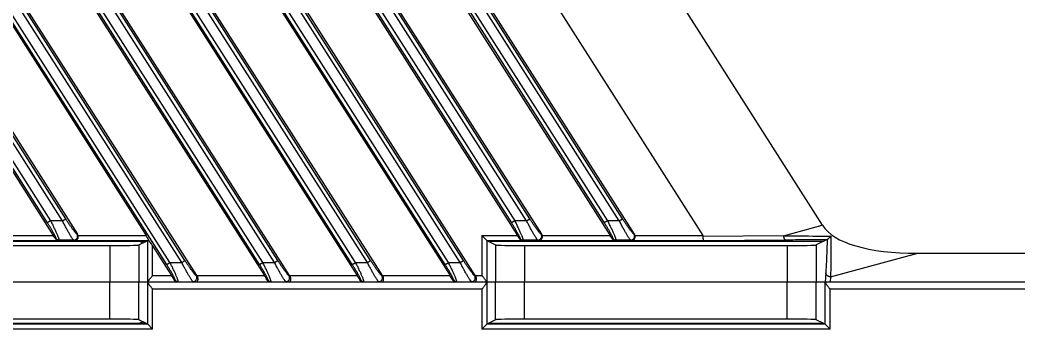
# Model space of a CAD drawing. Header units: millimetres. Extents: x 562 to 17351, y 2396 to 6995.
# Drawn here: x 14662.5 to 14765.8, y 4876.4 to 4908.3 of the extents above; entities that cross this region are included whole.
import ezdxf

# ---------------------------------------------------------------- set-up
doc = ezdxf.new("R2010")
doc.units = ezdxf.units.MM

# ---------------------------------------------------------------- blocks, each defined once
blk = doc.blocks.new('DTGCNV')
at = {"color": 7, "linetype": 'Continuous'}
for p, q in [((13316.62, 5010.2), (12716.62, 5010.2)), ((12849.62, 5006.4), (12849.62, 5010.2)), ((12852.62, 5006.33), (12852.62, 5010.2)), ((12853.55, 5005.86), (12853.55, 5010.16)), ((12888.6, 5010.16), (12888.6, 5005.86)), ((12889.53, 5006.33), (12889.53, 5010.2)), ((12892.53, 5006.4), (12892.53, 5010.2)), ((12919.71, 5006.4), (12919.71, 5010.2)), ((12922.71, 5006.33), (12922.71, 5010.2)), ((12923.63, 5005.86), (12923.63, 5010.16)), ((12854.04, 5005.36), (12854.04, 5009.5)), ((12888.1, 5009.5), (12854.04, 5009.5)), ((12888.1, 5009.5), (12888.1, 5005.36)), ((12924.13, 5005.36), (12924.13, 5009.5)), ((13062.48, 5009.5), (12924.13, 5009.5)), ((12853.54, 5005.86), (12813.6, 5005.86)), ((12853.37, 5005.95), (12813.77, 5005.95)), ((12849.62, 5006.4), (12817.52, 5006.4)), ((12853.54, 5005.86), (12852.62, 5006.33)), ((12854.04, 5005.36), (12853.55, 5005.86)), ((12888.6, 5005.86), (12888.1, 5005.36)), ((12889.53, 5006.33), (12888.6, 5005.86)), ((12923.63, 5005.86), (12888.6, 5005.86)), ((12923.46, 5005.95), (12888.78, 5005.95)), ((12919.71, 5006.4), (12892.53, 5006.4)), ((12923.63, 5005.86), (12922.71, 5006.33)), ((12924.13, 5005.36), (12923.63, 5005.86)), ((12854.04, 5005.36), (12813.1, 5005.36)), ((12924.13, 5005.36), (12888.1, 5005.36)), ((12719.01, 4978.83), (12910.96, 4677.53)), ((12735.19, 4973.91), (12923.33, 4678.59)), ((12903.91, 4677.66), (12717.35, 4970.49)), ((12902.66, 4679.27), (12719.01, 4967.55)), ((12717.32, 4966.45), (12901.38, 4677.53)), ((12902.32, 4679.06), (12718.67, 4967.34)), ((12718.67, 4965.42), (12901.1, 4679.06)), ((12718.33, 4965.21), (12900.77, 4678.84)), ((12894.31, 4677.66), (12717.35, 4955.42)), ((12892.72, 4679.06), (12718.67, 4952.26)), ((12893.06, 4679.27), (12719.01, 4952.48)), ((12717.32, 4951.38), (12891.78, 4677.53)), ((12718.33, 4950.13), (12891.16, 4678.84)), ((12718.67, 4950.35), (12891.5, 4679.06)), ((12887.42, 4673.4), (12717.35, 4940.34)), ((12885.86, 4674.75), (12718.67, 4937.19)), ((12886.2, 4674.96), (12719.01, 4937.4)), ((12717.32, 4936.3), (12884.81, 4673.4)), ((12884.3, 4674.53), (12718.33, 4935.06)), ((12884.64, 4674.75), (12718.67, 4935.27)), ((12877.81, 4673.4), (12717.35, 4925.27)), ((12876.26, 4674.75), (12718.67, 4922.11)), ((12876.59, 4674.96), (12719.01, 4922.32)), ((12717.32, 4921.23), (12875.2, 4673.4)), ((12874.7, 4674.53), (12718.33, 4919.98)), ((12875.04, 4674.75), (12718.67, 4920.19)), ((12868.21, 4673.4), (12717.35, 4910.19)), ((12866.65, 4674.75), (12718.67, 4907.04)), ((12866.99, 4674.96), (12719.01, 4907.25)), ((12865.1, 4674.53), (12718.33, 4904.91)), ((12865.43, 4674.75), (12718.67, 4905.12)), ((12721.45, 4899.66), (12865.6, 4673.4)), ((12858.6, 4673.4), (12721.7, 4888.29)), ((12857.05, 4674.75), (12722.98, 4885.2)), ((12857.38, 4674.96), (12723.32, 4885.41)), ((12721.45, 4884.59), (12853.36, 4677.53)), ((12855.49, 4674.53), (12722.64, 4883.07)), ((12855.83, 4674.75), (12722.98, 4883.28)), ((12846.29, 4677.66), (12721.7, 4873.22)), ((12845.04, 4679.27), (12723.32, 4870.33)), ((12721.45, 4869.51), (12843.76, 4677.53)), ((12844.7, 4679.06), (12722.98, 4870.12)), ((12722.64, 4867.99), (12843.14, 4678.84)), ((12722.98, 4868.2), (12843.48, 4679.06)), ((12844.7, 4679.06), (12845.04, 4679.27)), ((12892.72, 4679.06), (12893.06, 4679.27)), ((12902.32, 4679.06), (12902.66, 4679.27)), ((12843.48, 4679.06), (12843.14, 4678.84)), ((12844.7, 4679.06), (12843.48, 4679.06)), ((12891.5, 4679.06), (12891.16, 4678.84)), ((12892.72, 4679.06), (12891.5, 4679.06)), ((12901.1, 4679.06), (12900.77, 4678.84)), ((12902.32, 4679.06), (12901.1, 4679.06)), ((12919.32, 4677.51), (12923.33, 4678.59)), ((12836.73, 4677.53), (12843.76, 4677.53)), ((12843.94, 4677.23), (12844, 4677.24)), ((12846.29, 4677.66), (12846.22, 4677.67)), ((12846.34, 4677.53), (12853.36, 4677.53)), ((12888.1, 4677.53), (12888.6, 4677.03)), ((12888.1, 4677.53), (12891.78, 4677.53)), ((12888.1, 4677.53), (12888.1, 4673.4)), ((12891.96, 4677.23), (12892.02, 4677.24)), ((12894.31, 4677.66), (12894.24, 4677.67)), ((12894.36, 4677.53), (12901.38, 4677.53)), ((12901.56, 4677.23), (12901.62, 4677.24)), ((12903.91, 4677.66), (12903.84, 4677.67)), ((12903.96, 4677.53), (12910.96, 4677.53)), ((12919.32, 4677.51), (12910.99, 4677.44)), ((12813.77, 4676.94), (12853.37, 4676.94)), ((12817.52, 4676.49), (12849.62, 4676.49)), ((12836.4, 4677.03), (12844.25, 4677.03)), ((12844.34, 4677.06), (12844.25, 4677.03)), ((12845.88, 4677.06), (12844.34, 4677.06)), ((12846, 4677.03), (12845.88, 4677.06)), ((12846, 4677.03), (12853.54, 4677.03)), ((12849.62, 4676.49), (12849.62, 4672.7)), ((12852.62, 4676.57), (12853.54, 4677.03)), ((12852.62, 4676.57), (12852.62, 4672.7)), ((12853.55, 4677.03), (12853.61, 4677.1)), ((12853.55, 4672.73), (12853.55, 4677.03)), ((12854.04, 4676.46), (12855.99, 4673.4)), ((12854.04, 4673.4), (12854.04, 4676.46)), ((12888.6, 4677.03), (12889.53, 4676.57)), ((12888.6, 4677.03), (12892.27, 4677.03)), ((12888.6, 4677.03), (12888.6, 4672.73)), ((12888.78, 4676.94), (12923.46, 4676.94)), ((12889.53, 4676.57), (12889.53, 4672.7)), ((12892.36, 4677.06), (12892.27, 4677.03)), ((12893.9, 4677.06), (12892.36, 4677.06)), ((12892.53, 4676.49), (12919.71, 4676.49)), ((12892.53, 4676.49), (12892.53, 4672.7)), ((12894.03, 4677.03), (12893.9, 4677.06)), ((12894.03, 4677.03), (12901.87, 4677.03)), ((12901.96, 4677.06), (12901.87, 4677.03)), ((12903.5, 4677.06), (12901.96, 4677.06)), ((12903.63, 4677.03), (12903.5, 4677.06)), ((12903.63, 4677.03), (12911.07, 4677.03)), ((12911.07, 4677.03), (12919.46, 4677.1)), ((12919.71, 4676.49), (12919.71, 4672.7)), ((12923.83, 4677.13), (12922.71, 4676.57)), ((12922.71, 4676.57), (12922.71, 4672.7)), ((12924.18, 4673.27), (12933.2, 4675.7)), ((12933.2, 4675.7), (12953.39, 4675.7)), ((12855.49, 4674.53), (12855.83, 4674.75)), ((12855.83, 4674.75), (12857.05, 4674.75)), ((12857.05, 4674.75), (12857.38, 4674.96)), ((12865.1, 4674.53), (12865.43, 4674.75)), ((12865.43, 4674.75), (12866.65, 4674.75)), ((12866.65, 4674.75), (12866.99, 4674.96)), ((12874.7, 4674.53), (12875.04, 4674.75)), ((12875.04, 4674.75), (12876.26, 4674.75)), ((12876.26, 4674.75), (12876.59, 4674.96)), ((12884.3, 4674.53), (12884.64, 4674.75)), ((12884.64, 4674.75), (12885.86, 4674.75)), ((12885.86, 4674.75), (12886.2, 4674.96)), ((12854.04, 4673.4), (12855.99, 4673.4)), ((12858.66, 4673.31), (12858.55, 4673.37)), ((12858.6, 4673.4), (12865.6, 4673.4)), ((12868.26, 4673.31), (12868.16, 4673.37)), ((12868.21, 4673.4), (12875.2, 4673.4)), ((12877.87, 4673.31), (12877.76, 4673.37)), ((12877.81, 4673.4), (12884.81, 4673.4)), ((12887.47, 4673.31), (12887.36, 4673.37)), ((12887.42, 4673.4), (12888.1, 4673.4)), ((12923.68, 4673.67), (12923.62, 4672.7)), ((12924.18, 4673.27), (12924.14, 4672.7)), ((13316.62, 4672.7), (12717.12, 4672.7)), ((12856.31, 4672.86), (12856.36, 4672.94)), ((12856.66, 4672.7), (12856.69, 4672.76)), ((12856.69, 4672.76), (12858.22, 4672.76)), ((12858.32, 4672.7), (12858.22, 4672.76)), ((12865.92, 4672.86), (12865.96, 4672.94)), ((12866.26, 4672.7), (12866.3, 4672.76)), ((12866.3, 4672.76), (12867.82, 4672.76)), ((12867.93, 4672.7), (12867.82, 4672.76)), ((12875.52, 4672.86), (12875.56, 4672.94)), ((12875.87, 4672.7), (12875.9, 4672.76)), ((12875.9, 4672.76), (12877.42, 4672.76)), ((12877.53, 4672.7), (12877.42, 4672.76)), ((12885.12, 4672.86), (12885.17, 4672.94)), ((12885.47, 4672.7), (12885.5, 4672.76)), ((12885.5, 4672.76), (12887.03, 4672.76)), ((12887.14, 4672.7), (12887.03, 4672.76))]:
    blk.add_line(p, q, dxfattribs=at)
at = {"color": 4, "linetype": 'Continuous'}
for centre, start, end in [((12855.62, 4999.32), 110.668, 113.8908), ((12855.62, 4683.57), 246.1092, 249.332)]:
    blk.add_arc(centre, 7.25, start, end, dxfattribs=at)
at = {"color": 7, "linetype": 'Continuous'}
for centre, radius, start, end in [((12844.34, 4677.46), 0.399, 212.3207, 269.8089), ((12892.36, 4677.46), 0.399, 212.3207, 269.8089), ((12901.96, 4677.46), 0.399, 212.3207, 269.8089), ((12856.69, 4673.16), 0.402, 212.7568, 269.7432), ((12866.3, 4673.16), 0.402, 212.7568, 269.7432), ((12875.9, 4673.16), 0.402, 212.7568, 269.7432), ((12885.51, 4673.16), 0.402, 212.7568, 269.7432)]:
    blk.add_arc(centre, radius, start, end, dxfattribs=at)
for centre, major_axis, ratio, start_param, end_param in [((12853.53, 5009.5), (0, 0.7), 0.052408, -0.329, 0), ((12888.61, 5009.5), (0, 0.7), 0.052408, 0, 0.329), ((12923.62, 5009.5), (0, 0.7), 0.052408, -0.329, 0), ((12849.62, 5006.32), (3, 0), 0.026186, 0.05236, 1.570796), ((12853.54, 5005.36), (0, 0.5), 0.052408, -0.05236, -0.02618), ((12888.6, 5005.36), (0, 0.5), 0.052408, 0.02618, 0.05236), ((12892.53, 5006.32), (3, 0), 0.026186, 1.570796, 3.089233), ((12919.71, 5006.32), (3, 0), 0.026186, 0.05236, 1.570796), ((12923.63, 5005.36), (0, 0.5), 0.052408, -0.05236, -0.02618), ((12946.56, 4685.7), (23.56, 6.35), 0.327795, -3.039123, -2.25892), ((12843.71, 4677.53), (-0.321, 0.499), 0.073624, -2.273247, -1.618026), ((12845.94, 4677.44), (0.394, -0.086), 0.992492, 0.434723, 0.777592), ((12853.31, 4677.53), (-0.321, 0.499), 0.073624, -2.666081, -1.618026), ((12891.73, 4677.53), (-0.321, 0.499), 0.073624, -2.273247, -1.618026), ((12893.97, 4677.44), (0.394, -0.086), 0.992492, 0.434723, 0.777592), ((12901.33, 4677.53), (-0.321, 0.499), 0.073624, -2.273247, -1.618026), ((12903.57, 4677.44), (0.394, -0.086), 0.992492, 0.434723, 0.777592), ((12909.33, 4677.53), (1.66, -0.1), 0.294337, 0.028045, 0.211555), ((12849.62, 4676.57), (3, 0), 0.026186, -1.570796, -0.05236), ((12853.54, 4677.53), (0, 0.5), 0.052408, -3.115413, -3.089233), ((12854.04, 4676.38), (-0.499, 0.789), 0.046753, -1.496981, -0.448926), ((12888.6, 4677.53), (0, 0.5), 0.052408, -3.193953, -3.167773), ((12892.53, 4676.57), (3, 0), 0.026186, -3.089233, -1.570796), ((12919.71, 4676.57), (3, 0), 0.026186, -1.570796, -0.05236), ((12855.92, 4673.4), (-0.449, 0.699), 0.073624, -2.493847, -1.618026), ((12858.68, 4673.4), (-0.449, 0.699), 0.073624, 1.523567, 1.649478), ((12865.53, 4673.4), (-0.449, 0.699), 0.073624, -2.493847, -1.618026), ((12868.28, 4673.4), (-0.449, 0.699), 0.073624, 1.523567, 1.649478), ((12875.13, 4673.4), (-0.449, 0.699), 0.073624, -2.493847, -1.618026), ((12877.88, 4673.4), (-0.449, 0.699), 0.073624, 1.523567, 1.649478), ((12884.73, 4673.4), (-0.449, 0.699), 0.073624, -2.493847, -1.618026), ((12887.49, 4673.4), (-0.449, 0.699), 0.073624, 1.523567, 1.649478), ((12853.53, 4673.4), (0, 0.7), 0.052408, -3.141593, -2.812592), ((12888.61, 4673.4), (0, 0.7), 0.052408, -3.470593, -3.141593)]:
    blk.add_ellipse(centre, major_axis=major_axis, ratio=ratio, start_param=start_param, end_param=end_param, dxfattribs=at)
for points, knots in [([(12853.55, 5010.16), (12853.55, 5010.16), (12853.55, 5010.15), (12853.55, 5010.14), (12853.56, 5010.12), (12853.57, 5010.1), (12853.58, 5010.08), (12853.61, 5010.04), (12853.63, 5010), (12853.67, 5009.95), (12853.73, 5009.87), (12853.8, 5009.78), (12853.88, 5009.69), (12853.96, 5009.59), (12854.02, 5009.53), (12854.04, 5009.5)], [0, 0, 0, 0, 0.013463, 0.028958, 0.046471, 0.065932, 0.110248, 0.160922, 0.216933, 0.277361, 0.408429, 0.549248, 0.696374, 0.84732, 1, 1, 1, 1]), ([(12888.1, 5009.5), (12888.13, 5009.53), (12888.19, 5009.59), (12888.27, 5009.69), (12888.34, 5009.78), (12888.42, 5009.87), (12888.47, 5009.95), (12888.51, 5010), (12888.54, 5010.04), (12888.56, 5010.08), (12888.58, 5010.1), (12888.59, 5010.12), (12888.6, 5010.14), (12888.6, 5010.15), (12888.6, 5010.16), (12888.6, 5010.16)], [0, 0, 0, 0, 0.152678, 0.303619, 0.450743, 0.591561, 0.722626, 0.783052, 0.839064, 0.889738, 0.93406, 0.953523, 0.971039, 0.986537, 1, 1, 1, 1]), ([(12923.63, 5010.16), (12923.63, 5010.16), (12923.64, 5010.15), (12923.64, 5010.14), (12923.65, 5010.12), (12923.66, 5010.1), (12923.67, 5010.08), (12923.7, 5010.04), (12923.72, 5010), (12923.76, 5009.95), (12923.82, 5009.87), (12923.89, 5009.78), (12923.97, 5009.69), (12924.05, 5009.59), (12924.11, 5009.53), (12924.13, 5009.5)], [0, 0, 0, 0, 0.013463, 0.028958, 0.046471, 0.065932, 0.110248, 0.160922, 0.216933, 0.277361, 0.408429, 0.549248, 0.696374, 0.84732, 1, 1, 1, 1]), ([(12846.22, 4677.67), (12846.21, 4677.67), (12846.21, 4677.67), (12846.2, 4677.68), (12846.19, 4677.69), (12846.17, 4677.7), (12846.15, 4677.72), (12846.13, 4677.74), (12846.09, 4677.78), (12846.05, 4677.83), (12845.98, 4677.91), (12845.91, 4678), (12845.84, 4678.09), (12845.76, 4678.2), (12845.68, 4678.32), (12845.56, 4678.49), (12845.4, 4678.71), (12845.22, 4678.99), (12845.1, 4679.18), (12845.04, 4679.27)], [0, 0, 0, 0, 0.002893, 0.006322, 0.014899, 0.025845, 0.039152, 0.054766, 0.072609, 0.114587, 0.164252, 0.220735, 0.283185, 0.350804, 0.422853, 0.498652, 0.659054, 0.827524, 1, 1, 1, 1]), ([(12894.24, 4677.67), (12894.23, 4677.67), (12894.23, 4677.67), (12894.22, 4677.68), (12894.21, 4677.69), (12894.19, 4677.7), (12894.17, 4677.72), (12894.15, 4677.74), (12894.11, 4677.78), (12894.07, 4677.83), (12894, 4677.91), (12893.93, 4678), (12893.86, 4678.09), (12893.78, 4678.2), (12893.7, 4678.32), (12893.58, 4678.49), (12893.42, 4678.71), (12893.24, 4678.99), (12893.12, 4679.18), (12893.06, 4679.27)], [0, 0, 0, 0, 0.002893, 0.006322, 0.014899, 0.025845, 0.039152, 0.054766, 0.072609, 0.114587, 0.164252, 0.220735, 0.283185, 0.350804, 0.422853, 0.498652, 0.659054, 0.827524, 1, 1, 1, 1]), ([(12903.84, 4677.67), (12903.84, 4677.67), (12903.83, 4677.67), (12903.83, 4677.68), (12903.81, 4677.69), (12903.8, 4677.7), (12903.78, 4677.72), (12903.75, 4677.74), (12903.72, 4677.78), (12903.67, 4677.83), (12903.61, 4677.91), (12903.54, 4678), (12903.46, 4678.09), (12903.38, 4678.2), (12903.3, 4678.32), (12903.18, 4678.49), (12903.03, 4678.71), (12902.84, 4678.99), (12902.72, 4679.18), (12902.66, 4679.27)], [0, 0, 0, 0, 0.002893, 0.006322, 0.014899, 0.025845, 0.039152, 0.054766, 0.072609, 0.114587, 0.164252, 0.220735, 0.283185, 0.350804, 0.422853, 0.498652, 0.659054, 0.827524, 1, 1, 1, 1]), ([(12843.14, 4678.84), (12843.2, 4678.75), (12843.32, 4678.57), (12843.46, 4678.33), (12843.57, 4678.15), (12843.64, 4678.02), (12843.71, 4677.9), (12843.78, 4677.78), (12843.84, 4677.67), (12843.88, 4677.58), (12843.91, 4677.52), (12843.93, 4677.48), (12843.95, 4677.44), (12843.97, 4677.4), (12843.98, 4677.37), (12843.99, 4677.34), (12844, 4677.31), (12844.01, 4677.29), (12844.01, 4677.27), (12844.01, 4677.26), (12844.01, 4677.26), (12844.01, 4677.25), (12844.01, 4677.25), (12844, 4677.25), (12844, 4677.25), (12844, 4677.24)], [0, 0, 0, 0, 0.181438, 0.358605, 0.444098, 0.526615, 0.605384, 0.679551, 0.74819, 0.810312, 0.838612, 0.864901, 0.889059, 0.910969, 0.930526, 0.94764, 0.962243, 0.974296, 0.98381, 0.987648, 0.99091, 0.993649, 0.995962, 0.998006, 1, 1, 1, 1]), ([(12843.48, 4679.06), (12843.54, 4678.94), (12843.66, 4678.7), (12843.8, 4678.4), (12843.91, 4678.17), (12843.99, 4678.01), (12844.06, 4677.85), (12844.12, 4677.71), (12844.18, 4677.57), (12844.22, 4677.47), (12844.25, 4677.39), (12844.27, 4677.34), (12844.29, 4677.29), (12844.31, 4677.24), (12844.32, 4677.2), (12844.33, 4677.17), (12844.34, 4677.14), (12844.34, 4677.11), (12844.34, 4677.09), (12844.35, 4677.08), (12844.34, 4677.07), (12844.34, 4677.07), (12844.34, 4677.06), (12844.34, 4677.06), (12844.34, 4677.06), (12844.34, 4677.06)], [0, 0, 0, 0, 0.184726, 0.364404, 0.450654, 0.53352, 0.612205, 0.685869, 0.753643, 0.814644, 0.842334, 0.868009, 0.891573, 0.912933, 0.932009, 0.94873, 0.963045, 0.974919, 0.984358, 0.988185, 0.991438, 0.994155, 0.996399, 0.998285, 1, 1, 1, 1]), ([(12845.88, 4677.06), (12845.88, 4677.06), (12845.87, 4677.06), (12845.87, 4677.06), (12845.86, 4677.07), (12845.85, 4677.08), (12845.84, 4677.09), (12845.82, 4677.11), (12845.8, 4677.14), (12845.76, 4677.18), (12845.72, 4677.25), (12845.65, 4677.34), (12845.59, 4677.45), (12845.51, 4677.57), (12845.43, 4677.7), (12845.35, 4677.85), (12845.26, 4678), (12845.17, 4678.17), (12845.05, 4678.4), (12844.89, 4678.69), (12844.76, 4678.94), (12844.7, 4679.06)], [0, 0, 0, 0, 0.002443, 0.00539, 0.00888, 0.012933, 0.022763, 0.034902, 0.049322, 0.065972, 0.105666, 0.15334, 0.20827, 0.269706, 0.336901, 0.409127, 0.485683, 0.565896, 0.649126, 0.822164, 1, 1, 1, 1]), ([(12891.16, 4678.84), (12891.22, 4678.75), (12891.34, 4678.57), (12891.48, 4678.33), (12891.59, 4678.15), (12891.66, 4678.02), (12891.73, 4677.9), (12891.8, 4677.78), (12891.86, 4677.67), (12891.9, 4677.58), (12891.93, 4677.52), (12891.95, 4677.48), (12891.97, 4677.44), (12891.99, 4677.4), (12892, 4677.37), (12892.01, 4677.34), (12892.02, 4677.31), (12892.03, 4677.29), (12892.03, 4677.27), (12892.03, 4677.26), (12892.03, 4677.26), (12892.03, 4677.25), (12892.03, 4677.25), (12892.02, 4677.25), (12892.02, 4677.25), (12892.02, 4677.24)], [0, 0, 0, 0, 0.181438, 0.358605, 0.444098, 0.526615, 0.605384, 0.679551, 0.74819, 0.810312, 0.838612, 0.864901, 0.889059, 0.910969, 0.930526, 0.94764, 0.962243, 0.974296, 0.98381, 0.987648, 0.99091, 0.993649, 0.995962, 0.998006, 1, 1, 1, 1]), ([(12891.5, 4679.06), (12891.56, 4678.94), (12891.68, 4678.7), (12891.82, 4678.4), (12891.93, 4678.17), (12892.01, 4678.01), (12892.08, 4677.85), (12892.14, 4677.71), (12892.2, 4677.57), (12892.24, 4677.47), (12892.28, 4677.39), (12892.3, 4677.34), (12892.31, 4677.29), (12892.33, 4677.24), (12892.34, 4677.2), (12892.35, 4677.17), (12892.36, 4677.14), (12892.36, 4677.11), (12892.37, 4677.09), (12892.37, 4677.08), (12892.37, 4677.07), (12892.36, 4677.07), (12892.36, 4677.06), (12892.36, 4677.06), (12892.36, 4677.06), (12892.36, 4677.06)], [0, 0, 0, 0, 0.184726, 0.364404, 0.450654, 0.53352, 0.612205, 0.685869, 0.753643, 0.814644, 0.842334, 0.868009, 0.891573, 0.912933, 0.932009, 0.94873, 0.963045, 0.974919, 0.984358, 0.988185, 0.991438, 0.994155, 0.996399, 0.998285, 1, 1, 1, 1]), ([(12893.9, 4677.06), (12893.9, 4677.06), (12893.89, 4677.06), (12893.89, 4677.06), (12893.88, 4677.07), (12893.87, 4677.08), (12893.86, 4677.09), (12893.84, 4677.11), (12893.82, 4677.14), (12893.78, 4677.18), (12893.74, 4677.25), (12893.68, 4677.34), (12893.61, 4677.45), (12893.53, 4677.57), (12893.45, 4677.7), (12893.37, 4677.85), (12893.28, 4678), (12893.19, 4678.17), (12893.07, 4678.4), (12892.91, 4678.69), (12892.78, 4678.94), (12892.72, 4679.06)], [0, 0, 0, 0, 0.002443, 0.00539, 0.00888, 0.012933, 0.022763, 0.034902, 0.049322, 0.065972, 0.105666, 0.15334, 0.20827, 0.269706, 0.336901, 0.409127, 0.485683, 0.565896, 0.649126, 0.822164, 1, 1, 1, 1]), ([(12900.77, 4678.84), (12900.83, 4678.75), (12900.94, 4678.57), (12901.08, 4678.33), (12901.19, 4678.15), (12901.27, 4678.02), (12901.34, 4677.9), (12901.4, 4677.78), (12901.46, 4677.67), (12901.51, 4677.58), (12901.54, 4677.52), (12901.56, 4677.48), (12901.58, 4677.44), (12901.59, 4677.4), (12901.61, 4677.37), (12901.62, 4677.34), (12901.63, 4677.31), (12901.63, 4677.29), (12901.63, 4677.27), (12901.63, 4677.26), (12901.63, 4677.26), (12901.63, 4677.25), (12901.63, 4677.25), (12901.63, 4677.25), (12901.63, 4677.25), (12901.62, 4677.24)], [0, 0, 0, 0, 0.181438, 0.358605, 0.444098, 0.526615, 0.605384, 0.679551, 0.74819, 0.810312, 0.838612, 0.864901, 0.889059, 0.910969, 0.930526, 0.94764, 0.962243, 0.974296, 0.98381, 0.987648, 0.99091, 0.993649, 0.995962, 0.998006, 1, 1, 1, 1]), ([(12901.1, 4679.06), (12901.16, 4678.94), (12901.28, 4678.7), (12901.43, 4678.4), (12901.54, 4678.17), (12901.61, 4678.01), (12901.68, 4677.85), (12901.75, 4677.71), (12901.81, 4677.57), (12901.85, 4677.47), (12901.88, 4677.39), (12901.9, 4677.34), (12901.92, 4677.29), (12901.93, 4677.24), (12901.94, 4677.2), (12901.95, 4677.17), (12901.96, 4677.14), (12901.97, 4677.11), (12901.97, 4677.09), (12901.97, 4677.08), (12901.97, 4677.07), (12901.97, 4677.07), (12901.97, 4677.06), (12901.96, 4677.06), (12901.96, 4677.06), (12901.96, 4677.06)], [0, 0, 0, 0, 0.184726, 0.364404, 0.450654, 0.53352, 0.612205, 0.685869, 0.753643, 0.814644, 0.842334, 0.868009, 0.891573, 0.912933, 0.932009, 0.94873, 0.963045, 0.974919, 0.984358, 0.988185, 0.991438, 0.994155, 0.996399, 0.998285, 1, 1, 1, 1]), ([(12903.5, 4677.06), (12903.5, 4677.06), (12903.5, 4677.06), (12903.49, 4677.06), (12903.49, 4677.07), (12903.48, 4677.08), (12903.46, 4677.09), (12903.44, 4677.11), (12903.42, 4677.14), (12903.39, 4677.18), (12903.34, 4677.25), (12903.28, 4677.34), (12903.21, 4677.45), (12903.14, 4677.57), (12903.06, 4677.7), (12902.97, 4677.85), (12902.89, 4678), (12902.8, 4678.17), (12902.67, 4678.4), (12902.51, 4678.69), (12902.39, 4678.94), (12902.32, 4679.06)], [0, 0, 0, 0, 0.002443, 0.00539, 0.00888, 0.012933, 0.022763, 0.034902, 0.049322, 0.065972, 0.105666, 0.15334, 0.20827, 0.269706, 0.336901, 0.409127, 0.485683, 0.565896, 0.649126, 0.822164, 1, 1, 1, 1]), ([(12843.94, 4677.23), (12843.96, 4677.2), (12844, 4677.14), (12844.07, 4677.08), (12844.16, 4677.04), (12844.22, 4677.03), (12844.25, 4677.03)], [0, 0, 0, 0, 0.280934, 0.535713, 0.772708, 1, 1, 1, 1]), ([(12845.88, 4677.06), (12845.91, 4677.06), (12845.99, 4677.07), (12846.08, 4677.11), (12846.17, 4677.18), (12846.23, 4677.26), (12846.27, 4677.36), (12846.28, 4677.47), (12846.26, 4677.58), (12846.23, 4677.64), (12846.22, 4677.67)], [0, 0, 0, 0, 0.124488, 0.249166, 0.374099, 0.499253, 0.624543, 0.749843, 0.875021, 1, 1, 1, 1]), ([(12846, 4677.03), (12846.03, 4677.03), (12846.07, 4677.04), (12846.14, 4677.06), (12846.2, 4677.1), (12846.25, 4677.15), (12846.28, 4677.2), (12846.31, 4677.25), (12846.34, 4677.32), (12846.35, 4677.43), (12846.35, 4677.5), (12846.34, 4677.53)], [0, 0, 0, 0, 0.098793, 0.200838, 0.308654, 0.424788, 0.486837, 0.551839, 0.69107, 0.841979, 1, 1, 1, 1]), ([(12891.96, 4677.23), (12891.98, 4677.2), (12892.02, 4677.14), (12892.1, 4677.08), (12892.18, 4677.04), (12892.24, 4677.03), (12892.27, 4677.03)], [0, 0, 0, 0, 0.280934, 0.535713, 0.772708, 1, 1, 1, 1]), ([(12893.9, 4677.06), (12893.94, 4677.06), (12894.01, 4677.07), (12894.1, 4677.11), (12894.19, 4677.18), (12894.25, 4677.26), (12894.29, 4677.36), (12894.3, 4677.47), (12894.28, 4677.58), (12894.25, 4677.64), (12894.24, 4677.67)], [0, 0, 0, 0, 0.124488, 0.249166, 0.374099, 0.499253, 0.624543, 0.749843, 0.875021, 1, 1, 1, 1]), ([(12894.03, 4677.03), (12894.05, 4677.03), (12894.09, 4677.04), (12894.16, 4677.06), (12894.22, 4677.1), (12894.27, 4677.15), (12894.3, 4677.2), (12894.33, 4677.25), (12894.36, 4677.32), (12894.37, 4677.43), (12894.37, 4677.5), (12894.36, 4677.53)], [0, 0, 0, 0, 0.098793, 0.200838, 0.308654, 0.424788, 0.486837, 0.551839, 0.69107, 0.841979, 1, 1, 1, 1]), ([(12901.56, 4677.23), (12901.58, 4677.2), (12901.62, 4677.14), (12901.7, 4677.08), (12901.78, 4677.04), (12901.84, 4677.03), (12901.87, 4677.03)], [0, 0, 0, 0, 0.280934, 0.535713, 0.772708, 1, 1, 1, 1]), ([(12903.5, 4677.06), (12903.54, 4677.06), (12903.61, 4677.07), (12903.71, 4677.11), (12903.79, 4677.18), (12903.86, 4677.26), (12903.89, 4677.36), (12903.91, 4677.47), (12903.89, 4677.58), (12903.86, 4677.64), (12903.84, 4677.67)], [0, 0, 0, 0, 0.124488, 0.249166, 0.374099, 0.499253, 0.624543, 0.749843, 0.875021, 1, 1, 1, 1]), ([(12903.63, 4677.03), (12903.65, 4677.03), (12903.7, 4677.04), (12903.76, 4677.06), (12903.83, 4677.1), (12903.87, 4677.15), (12903.9, 4677.2), (12903.93, 4677.25), (12903.96, 4677.32), (12903.98, 4677.43), (12903.97, 4677.5), (12903.96, 4677.53)], [0, 0, 0, 0, 0.098793, 0.200838, 0.308654, 0.424788, 0.486837, 0.551839, 0.69107, 0.841979, 1, 1, 1, 1]), ([(12911.07, 4677.03), (12911.06, 4677.03), (12911.06, 4677.03), (12911.06, 4677.04), (12911.05, 4677.04), (12911.05, 4677.05), (12911.04, 4677.07), (12911.03, 4677.08), (12911.03, 4677.1), (12911.02, 4677.13), (12911.02, 4677.16), (12911.01, 4677.21), (12911, 4677.28), (12911, 4677.36), (12910.99, 4677.41), (12910.99, 4677.44)], [0, 0, 0, 0, 0.016551, 0.026538, 0.037992, 0.065827, 0.100718, 0.142844, 0.192139, 0.248419, 0.311386, 0.455854, 0.62189, 0.804989, 1, 1, 1, 1]), ([(12919.32, 4677.51), (12919.32, 4677.48), (12919.32, 4677.43), (12919.33, 4677.35), (12919.35, 4677.28), (12919.36, 4677.23), (12919.38, 4677.19), (12919.39, 4677.17), (12919.4, 4677.15), (12919.41, 4677.13), (12919.42, 4677.12), (12919.43, 4677.11), (12919.45, 4677.1), (12919.45, 4677.1), (12919.46, 4677.1)], [0, 0, 0, 0, 0.181895, 0.353814, 0.511354, 0.650824, 0.712868, 0.769421, 0.820355, 0.865671, 0.905581, 0.940591, 0.971598, 1, 1, 1, 1]), ([(12919.32, 4677.51), (12919.72, 4677.5), (12921.36, 4677.49), (12922.99, 4677.48), (12924.22, 4677.47)], [0, 0, 0, 0, 0.248786, 1, 1, 1, 1]), ([(12923.84, 4677.13), (12923.84, 4677.13), (12923.84, 4677.13), (12923.85, 4677.14), (12923.86, 4677.14), (12923.88, 4677.15), (12923.9, 4677.17), (12923.92, 4677.18), (12923.94, 4677.2), (12923.96, 4677.22), (12924, 4677.25), (12924.04, 4677.29), (12924.1, 4677.35), (12924.16, 4677.4), (12924.2, 4677.44), (12924.22, 4677.47)], [0, 0, 0, 0, 0.008865, 0.019998, 0.048829, 0.085738, 0.129809, 0.180206, 0.236182, 0.297108, 0.362453, 0.504598, 0.659652, 0.825423, 1, 1, 1, 1]), ([(12924.22, 4677.47), (12924.22, 4677.06), (12924.22, 4676.29), (12924.22, 4675.18), (12924.2, 4674.18), (12924.19, 4673.56), (12924.18, 4673.27)], [0, 0, 0, 0, 0.288225, 0.553971, 0.792558, 1, 1, 1, 1]), ([(12919.46, 4677.1), (12919.82, 4677.1), (12921.28, 4677.11), (12922.74, 4677.12), (12923.84, 4677.13)], [0, 0, 0, 0, 0.248958, 1, 1, 1, 1]), ([(12923.83, 4677.13), (12923.82, 4676.8), (12923.81, 4676.16), (12923.77, 4675.25), (12923.73, 4674.43), (12923.7, 4673.91), (12923.68, 4673.67)], [0, 0, 0, 0, 0.286263, 0.550578, 0.789491, 1, 1, 1, 1]), ([(12923.83, 4677.13), (12923.83, 4677.13), (12923.83, 4677.13), (12923.84, 4677.13), (12923.84, 4677.13)], [0, 0, 0, 0, 0.382899, 1, 1, 1, 1]), ([(12856.36, 4672.94), (12856.36, 4672.94), (12856.36, 4672.95), (12856.36, 4672.96), (12856.36, 4672.97), (12856.36, 4672.98), (12856.35, 4673), (12856.34, 4673.03), (12856.33, 4673.05), (12856.32, 4673.09), (12856.3, 4673.14), (12856.27, 4673.2), (12856.22, 4673.29), (12856.17, 4673.4), (12856.11, 4673.5), (12856.05, 4673.62), (12855.95, 4673.79), (12855.82, 4674), (12855.66, 4674.27), (12855.55, 4674.44), (12855.49, 4674.53)], [0, 0, 0, 0, 0.005131, 0.008428, 0.012271, 0.021684, 0.033464, 0.047622, 0.064124, 0.082905, 0.10389, 0.152077, 0.207846, 0.270293, 0.338506, 0.411613, 0.488798, 0.652475, 0.824325, 1, 1, 1, 1]), ([(12856.69, 4672.76), (12856.69, 4672.76), (12856.69, 4672.76), (12856.69, 4672.77), (12856.69, 4672.78), (12856.69, 4672.8), (12856.69, 4672.83), (12856.68, 4672.86), (12856.67, 4672.91), (12856.64, 4672.98), (12856.61, 4673.07), (12856.56, 4673.18), (12856.51, 4673.31), (12856.45, 4673.44), (12856.39, 4673.59), (12856.32, 4673.74), (12856.25, 4673.9), (12856.14, 4674.12), (12856, 4674.4), (12855.89, 4674.63), (12855.83, 4674.75)], [0, 0, 0, 0, 0.002337, 0.005141, 0.012309, 0.021692, 0.033343, 0.047262, 0.063422, 0.102249, 0.149298, 0.203902, 0.265312, 0.332745, 0.405412, 0.48254, 0.563386, 0.647245, 0.821366, 1, 1, 1, 1]), ([(12858.22, 4672.76), (12858.21, 4672.76), (12858.2, 4672.77), (12858.18, 4672.78), (12858.17, 4672.81), (12858.15, 4672.83), (12858.12, 4672.86), (12858.09, 4672.91), (12858.04, 4672.98), (12857.98, 4673.07), (12857.91, 4673.18), (12857.84, 4673.3), (12857.76, 4673.44), (12857.68, 4673.58), (12857.56, 4673.78), (12857.41, 4674.06), (12857.23, 4674.4), (12857.11, 4674.63), (12857.05, 4674.75)], [0, 0, 0, 0, 0.007664, 0.017477, 0.029447, 0.043543, 0.059716, 0.077906, 0.120046, 0.169342, 0.22513, 0.286734, 0.353486, 0.424739, 0.49987, 0.659399, 0.827544, 1, 1, 1, 1]), ([(12858.55, 4673.37), (12858.55, 4673.37), (12858.54, 4673.38), (12858.52, 4673.39), (12858.5, 4673.41), (12858.48, 4673.43), (12858.46, 4673.46), (12858.42, 4673.5), (12858.37, 4673.55), (12858.31, 4673.63), (12858.24, 4673.72), (12858.16, 4673.82), (12858.09, 4673.92), (12858, 4674.04), (12857.89, 4674.2), (12857.74, 4674.42), (12857.56, 4674.69), (12857.44, 4674.87), (12857.38, 4674.96)], [0, 0, 0, 0, 0.008615, 0.019455, 0.032505, 0.047714, 0.065009, 0.084305, 0.128526, 0.179599, 0.236742, 0.299202, 0.366274, 0.437309, 0.511707, 0.668418, 0.832402, 1, 1, 1, 1]), ([(12865.96, 4672.94), (12865.96, 4672.94), (12865.96, 4672.95), (12865.96, 4672.96), (12865.96, 4672.97), (12865.96, 4672.98), (12865.95, 4673), (12865.95, 4673.03), (12865.94, 4673.05), (12865.92, 4673.09), (12865.9, 4673.14), (12865.87, 4673.2), (12865.83, 4673.29), (12865.77, 4673.4), (12865.71, 4673.5), (12865.65, 4673.62), (12865.55, 4673.79), (12865.43, 4674), (12865.27, 4674.27), (12865.15, 4674.44), (12865.1, 4674.53)], [0, 0, 0, 0, 0.005131, 0.008428, 0.012271, 0.021684, 0.033464, 0.047622, 0.064124, 0.082905, 0.10389, 0.152077, 0.207846, 0.270293, 0.338506, 0.411613, 0.488798, 0.652475, 0.824325, 1, 1, 1, 1]), ([(12866.3, 4672.76), (12866.3, 4672.76), (12866.3, 4672.76), (12866.3, 4672.77), (12866.3, 4672.78), (12866.3, 4672.8), (12866.29, 4672.83), (12866.28, 4672.86), (12866.27, 4672.91), (12866.25, 4672.98), (12866.21, 4673.07), (12866.17, 4673.18), (12866.12, 4673.31), (12866.06, 4673.44), (12865.99, 4673.59), (12865.92, 4673.74), (12865.85, 4673.9), (12865.74, 4674.12), (12865.61, 4674.4), (12865.49, 4674.63), (12865.43, 4674.75)], [0, 0, 0, 0, 0.002337, 0.005141, 0.012309, 0.021692, 0.033343, 0.047262, 0.063422, 0.102249, 0.149298, 0.203902, 0.265312, 0.332745, 0.405412, 0.48254, 0.563386, 0.647245, 0.821366, 1, 1, 1, 1]), ([(12867.82, 4672.76), (12867.81, 4672.76), (12867.8, 4672.77), (12867.79, 4672.78), (12867.77, 4672.81), (12867.75, 4672.83), (12867.73, 4672.86), (12867.69, 4672.91), (12867.64, 4672.98), (12867.58, 4673.07), (12867.51, 4673.18), (12867.44, 4673.3), (12867.36, 4673.44), (12867.28, 4673.58), (12867.16, 4673.78), (12867.01, 4674.06), (12866.83, 4674.4), (12866.71, 4674.63), (12866.65, 4674.75)], [0, 0, 0, 0, 0.007664, 0.017477, 0.029447, 0.043543, 0.059716, 0.077906, 0.120046, 0.169342, 0.22513, 0.286734, 0.353486, 0.424739, 0.49987, 0.659399, 0.827544, 1, 1, 1, 1]), ([(12868.16, 4673.37), (12868.15, 4673.37), (12868.14, 4673.38), (12868.12, 4673.39), (12868.1, 4673.41), (12868.08, 4673.43), (12868.06, 4673.46), (12868.02, 4673.5), (12867.97, 4673.55), (12867.91, 4673.63), (12867.84, 4673.72), (12867.77, 4673.82), (12867.69, 4673.92), (12867.61, 4674.04), (12867.49, 4674.2), (12867.35, 4674.42), (12867.17, 4674.69), (12867.05, 4674.87), (12866.99, 4674.96)], [0, 0, 0, 0, 0.008615, 0.019455, 0.032505, 0.047714, 0.065009, 0.084305, 0.128526, 0.179599, 0.236742, 0.299202, 0.366274, 0.437309, 0.511707, 0.668418, 0.832402, 1, 1, 1, 1]), ([(12875.56, 4672.94), (12875.57, 4672.94), (12875.57, 4672.95), (12875.57, 4672.96), (12875.57, 4672.97), (12875.56, 4672.98), (12875.56, 4673), (12875.55, 4673.03), (12875.54, 4673.05), (12875.53, 4673.09), (12875.51, 4673.14), (12875.47, 4673.2), (12875.43, 4673.29), (12875.38, 4673.4), (12875.32, 4673.5), (12875.25, 4673.62), (12875.16, 4673.79), (12875.03, 4674), (12874.87, 4674.27), (12874.76, 4674.44), (12874.7, 4674.53)], [0, 0, 0, 0, 0.005131, 0.008428, 0.012271, 0.021684, 0.033464, 0.047622, 0.064124, 0.082905, 0.10389, 0.152077, 0.207846, 0.270293, 0.338506, 0.411613, 0.488798, 0.652475, 0.824325, 1, 1, 1, 1]), ([(12875.9, 4672.76), (12875.9, 4672.76), (12875.9, 4672.76), (12875.9, 4672.77), (12875.9, 4672.78), (12875.9, 4672.8), (12875.9, 4672.83), (12875.89, 4672.86), (12875.87, 4672.91), (12875.85, 4672.98), (12875.82, 4673.07), (12875.77, 4673.18), (12875.72, 4673.31), (12875.66, 4673.44), (12875.6, 4673.59), (12875.53, 4673.74), (12875.45, 4673.9), (12875.35, 4674.12), (12875.21, 4674.4), (12875.09, 4674.63), (12875.04, 4674.75)], [0, 0, 0, 0, 0.002337, 0.005141, 0.012309, 0.021692, 0.033343, 0.047262, 0.063422, 0.102249, 0.149298, 0.203902, 0.265312, 0.332745, 0.405412, 0.48254, 0.563386, 0.647245, 0.821366, 1, 1, 1, 1]), ([(12877.42, 4672.76), (12877.42, 4672.76), (12877.41, 4672.77), (12877.39, 4672.78), (12877.37, 4672.81), (12877.35, 4672.83), (12877.33, 4672.86), (12877.3, 4672.91), (12877.25, 4672.98), (12877.19, 4673.07), (12877.12, 4673.18), (12877.04, 4673.3), (12876.97, 4673.44), (12876.88, 4673.58), (12876.77, 4673.78), (12876.62, 4674.06), (12876.44, 4674.4), (12876.32, 4674.63), (12876.26, 4674.75)], [0, 0, 0, 0, 0.007664, 0.017477, 0.029447, 0.043543, 0.059716, 0.077906, 0.120046, 0.169342, 0.22513, 0.286734, 0.353486, 0.424739, 0.49987, 0.659399, 0.827544, 1, 1, 1, 1]), ([(12877.76, 4673.37), (12877.75, 4673.37), (12877.74, 4673.38), (12877.73, 4673.39), (12877.71, 4673.41), (12877.69, 4673.43), (12877.66, 4673.46), (12877.63, 4673.5), (12877.58, 4673.55), (12877.51, 4673.63), (12877.45, 4673.72), (12877.37, 4673.82), (12877.29, 4673.92), (12877.21, 4674.04), (12877.1, 4674.2), (12876.95, 4674.42), (12876.77, 4674.69), (12876.65, 4674.87), (12876.59, 4674.96)], [0, 0, 0, 0, 0.008615, 0.019455, 0.032505, 0.047714, 0.065009, 0.084305, 0.128526, 0.179599, 0.236742, 0.299202, 0.366274, 0.437309, 0.511707, 0.668418, 0.832402, 1, 1, 1, 1]), ([(12885.17, 4672.94), (12885.17, 4672.94), (12885.17, 4672.95), (12885.17, 4672.96), (12885.17, 4672.97), (12885.17, 4672.98), (12885.16, 4673), (12885.15, 4673.03), (12885.14, 4673.05), (12885.13, 4673.09), (12885.11, 4673.14), (12885.08, 4673.2), (12885.03, 4673.29), (12884.98, 4673.4), (12884.92, 4673.5), (12884.86, 4673.62), (12884.76, 4673.79), (12884.64, 4674), (12884.47, 4674.27), (12884.36, 4674.44), (12884.3, 4674.53)], [0, 0, 0, 0, 0.005131, 0.008428, 0.012271, 0.021684, 0.033464, 0.047622, 0.064124, 0.082905, 0.10389, 0.152077, 0.207846, 0.270293, 0.338506, 0.411613, 0.488798, 0.652475, 0.824325, 1, 1, 1, 1]), ([(12885.5, 4672.76), (12885.5, 4672.76), (12885.51, 4672.76), (12885.51, 4672.77), (12885.51, 4672.78), (12885.5, 4672.8), (12885.5, 4672.83), (12885.49, 4672.86), (12885.48, 4672.91), (12885.45, 4672.98), (12885.42, 4673.07), (12885.38, 4673.18), (12885.32, 4673.31), (12885.27, 4673.44), (12885.2, 4673.59), (12885.13, 4673.74), (12885.06, 4673.9), (12884.95, 4674.12), (12884.81, 4674.4), (12884.7, 4674.63), (12884.64, 4674.75)], [0, 0, 0, 0, 0.002337, 0.005141, 0.012309, 0.021692, 0.033343, 0.047262, 0.063422, 0.102249, 0.149298, 0.203902, 0.265312, 0.332745, 0.405412, 0.48254, 0.563386, 0.647245, 0.821366, 1, 1, 1, 1]), ([(12887.03, 4672.76), (12887.02, 4672.76), (12887.01, 4672.77), (12887, 4672.78), (12886.98, 4672.81), (12886.96, 4672.83), (12886.93, 4672.86), (12886.9, 4672.91), (12886.85, 4672.98), (12886.79, 4673.07), (12886.72, 4673.18), (12886.65, 4673.3), (12886.57, 4673.44), (12886.49, 4673.58), (12886.37, 4673.78), (12886.22, 4674.06), (12886.04, 4674.4), (12885.92, 4674.63), (12885.86, 4674.75)], [0, 0, 0, 0, 0.007664, 0.017477, 0.029447, 0.043543, 0.059716, 0.077906, 0.120046, 0.169342, 0.22513, 0.286734, 0.353486, 0.424739, 0.49987, 0.659399, 0.827544, 1, 1, 1, 1]), ([(12887.36, 4673.37), (12887.36, 4673.37), (12887.35, 4673.38), (12887.33, 4673.39), (12887.31, 4673.41), (12887.29, 4673.43), (12887.27, 4673.46), (12887.23, 4673.5), (12887.18, 4673.55), (12887.12, 4673.63), (12887.05, 4673.72), (12886.98, 4673.82), (12886.9, 4673.92), (12886.82, 4674.04), (12886.7, 4674.2), (12886.55, 4674.42), (12886.38, 4674.69), (12886.26, 4674.87), (12886.2, 4674.96)], [0, 0, 0, 0, 0.008615, 0.019455, 0.032505, 0.047714, 0.065009, 0.084305, 0.128526, 0.179599, 0.236742, 0.299202, 0.366274, 0.437309, 0.511707, 0.668418, 0.832402, 1, 1, 1, 1]), ([(12854.04, 4673.4), (12854.02, 4673.36), (12853.96, 4673.3), (12853.88, 4673.2), (12853.8, 4673.11), (12853.73, 4673.02), (12853.67, 4672.95), (12853.63, 4672.89), (12853.61, 4672.85), (12853.58, 4672.82), (12853.57, 4672.79), (12853.56, 4672.77), (12853.55, 4672.76), (12853.55, 4672.75), (12853.55, 4672.74), (12853.55, 4672.73)], [0, 0, 0, 0, 0.152678, 0.303619, 0.450743, 0.591561, 0.722626, 0.783052, 0.839064, 0.889738, 0.93406, 0.953523, 0.971039, 0.986537, 1, 1, 1, 1]), ([(12858.22, 4672.76), (12858.25, 4672.76), (12858.32, 4672.77), (12858.42, 4672.81), (12858.5, 4672.88), (12858.56, 4672.96), (12858.6, 4673.06), (12858.62, 4673.17), (12858.6, 4673.27), (12858.57, 4673.34), (12858.55, 4673.37)], [0, 0, 0, 0, 0.124309, 0.249137, 0.374435, 0.5, 0.625565, 0.750863, 0.875691, 1, 1, 1, 1]), ([(12858.65, 4672.7), (12858.65, 4672.7), (12858.64, 4672.7), (12858.64, 4672.7), (12858.63, 4672.7), (12858.63, 4672.7), (12858.63, 4672.7), (12858.63, 4672.71), (12858.63, 4672.71), (12858.63, 4672.72), (12858.63, 4672.72), (12858.64, 4672.73), (12858.64, 4672.74), (12858.65, 4672.76), (12858.66, 4672.77), (12858.67, 4672.78), (12858.68, 4672.81), (12858.69, 4672.84), (12858.71, 4672.88), (12858.72, 4672.92), (12858.73, 4672.97), (12858.74, 4673.02), (12858.74, 4673.08), (12858.73, 4673.14), (12858.71, 4673.2), (12858.69, 4673.25), (12858.67, 4673.29), (12858.66, 4673.31)], [0, 0, 0, 0, 0.012577, 0.017811, 0.022415, 0.026524, 0.030371, 0.038422, 0.043171, 0.048577, 0.06156, 0.077442, 0.095999, 0.116978, 0.140127, 0.165209, 0.192065, 0.250601, 0.315018, 0.384942, 0.460136, 0.540384, 0.625394, 0.714676, 0.807485, 0.902935, 1, 1, 1, 1]), ([(12867.82, 4672.76), (12867.85, 4672.76), (12867.92, 4672.77), (12868.02, 4672.81), (12868.11, 4672.88), (12868.17, 4672.96), (12868.21, 4673.06), (12868.22, 4673.17), (12868.2, 4673.27), (12868.17, 4673.34), (12868.16, 4673.37)], [0, 0, 0, 0, 0.124309, 0.249137, 0.374435, 0.5, 0.625565, 0.750863, 0.875691, 1, 1, 1, 1]), ([(12868.25, 4672.7), (12868.25, 4672.7), (12868.25, 4672.7), (12868.24, 4672.7), (12868.24, 4672.7), (12868.24, 4672.7), (12868.23, 4672.7), (12868.23, 4672.71), (12868.23, 4672.71), (12868.23, 4672.72), (12868.24, 4672.72), (12868.24, 4672.73), (12868.25, 4672.74), (12868.25, 4672.76), (12868.26, 4672.77), (12868.27, 4672.78), (12868.28, 4672.81), (12868.3, 4672.84), (12868.31, 4672.88), (12868.32, 4672.92), (12868.33, 4672.97), (12868.34, 4673.02), (12868.34, 4673.08), (12868.33, 4673.14), (12868.32, 4673.2), (12868.3, 4673.25), (12868.28, 4673.29), (12868.26, 4673.31)], [0, 0, 0, 0, 0.012577, 0.017811, 0.022415, 0.026524, 0.030371, 0.038422, 0.043171, 0.048577, 0.06156, 0.077442, 0.095999, 0.116978, 0.140127, 0.165209, 0.192065, 0.250601, 0.315018, 0.384942, 0.460136, 0.540384, 0.625394, 0.714676, 0.807485, 0.902935, 1, 1, 1, 1]), ([(12877.42, 4672.76), (12877.46, 4672.76), (12877.53, 4672.77), (12877.63, 4672.81), (12877.71, 4672.88), (12877.77, 4672.96), (12877.81, 4673.06), (12877.82, 4673.17), (12877.81, 4673.27), (12877.78, 4673.34), (12877.76, 4673.37)], [0, 0, 0, 0, 0.124309, 0.249137, 0.374435, 0.5, 0.625565, 0.750863, 0.875691, 1, 1, 1, 1]), ([(12877.86, 4672.7), (12877.85, 4672.7), (12877.85, 4672.7), (12877.85, 4672.7), (12877.84, 4672.7), (12877.84, 4672.7), (12877.84, 4672.7), (12877.84, 4672.71), (12877.84, 4672.71), (12877.84, 4672.72), (12877.84, 4672.72), (12877.85, 4672.73), (12877.85, 4672.74), (12877.86, 4672.76), (12877.87, 4672.77), (12877.87, 4672.78), (12877.89, 4672.81), (12877.9, 4672.84), (12877.92, 4672.88), (12877.93, 4672.92), (12877.94, 4672.97), (12877.94, 4673.02), (12877.94, 4673.08), (12877.94, 4673.14), (12877.92, 4673.2), (12877.9, 4673.25), (12877.88, 4673.29), (12877.87, 4673.31)], [0, 0, 0, 0, 0.012577, 0.017811, 0.022415, 0.026524, 0.030371, 0.038422, 0.043171, 0.048577, 0.06156, 0.077442, 0.095999, 0.116978, 0.140127, 0.165209, 0.192065, 0.250601, 0.315018, 0.384942, 0.460136, 0.540384, 0.625394, 0.714676, 0.807485, 0.902935, 1, 1, 1, 1]), ([(12887.03, 4672.76), (12887.06, 4672.76), (12887.13, 4672.77), (12887.23, 4672.81), (12887.31, 4672.88), (12887.38, 4672.96), (12887.42, 4673.06), (12887.43, 4673.17), (12887.41, 4673.27), (12887.38, 4673.34), (12887.36, 4673.37)], [0, 0, 0, 0, 0.124309, 0.249137, 0.374435, 0.5, 0.625565, 0.750863, 0.875691, 1, 1, 1, 1]), ([(12887.46, 4672.7), (12887.46, 4672.7), (12887.45, 4672.7), (12887.45, 4672.7), (12887.45, 4672.7), (12887.44, 4672.7), (12887.44, 4672.7), (12887.44, 4672.71), (12887.44, 4672.71), (12887.44, 4672.72), (12887.45, 4672.72), (12887.45, 4672.73), (12887.46, 4672.74), (12887.46, 4672.76), (12887.47, 4672.77), (12887.48, 4672.78), (12887.49, 4672.81), (12887.5, 4672.84), (12887.52, 4672.88), (12887.53, 4672.92), (12887.54, 4672.97), (12887.55, 4673.02), (12887.55, 4673.08), (12887.54, 4673.14), (12887.53, 4673.2), (12887.5, 4673.25), (12887.48, 4673.29), (12887.47, 4673.31)], [0, 0, 0, 0, 0.012577, 0.017811, 0.022415, 0.026524, 0.030371, 0.038422, 0.043171, 0.048577, 0.06156, 0.077442, 0.095999, 0.116978, 0.140127, 0.165209, 0.192065, 0.250601, 0.315018, 0.384942, 0.460136, 0.540384, 0.625394, 0.714676, 0.807485, 0.902935, 1, 1, 1, 1]), ([(12888.6, 4672.73), (12888.6, 4672.74), (12888.6, 4672.75), (12888.6, 4672.76), (12888.59, 4672.77), (12888.58, 4672.79), (12888.56, 4672.82), (12888.54, 4672.85), (12888.51, 4672.89), (12888.47, 4672.95), (12888.42, 4673.02), (12888.34, 4673.11), (12888.27, 4673.2), (12888.19, 4673.3), (12888.13, 4673.36), (12888.1, 4673.4)], [0, 0, 0, 0, 0.013463, 0.028958, 0.046471, 0.065932, 0.110248, 0.160922, 0.216933, 0.277361, 0.408429, 0.549248, 0.696374, 0.84732, 1, 1, 1, 1]), ([(12924.18, 4673.27), (12924.15, 4673.27), (12924.09, 4673.27), (12924, 4673.3), (12923.91, 4673.34), (12923.84, 4673.39), (12923.77, 4673.45), (12923.72, 4673.51), (12923.69, 4673.59), (12923.69, 4673.64), (12923.68, 4673.67)], [0, 0, 0, 0, 0.137044, 0.272804, 0.405608, 0.534122, 0.657537, 0.775737, 0.889404, 1, 1, 1, 1]), ([(12856.31, 4672.86), (12856.32, 4672.85), (12856.33, 4672.82), (12856.35, 4672.79), (12856.37, 4672.77), (12856.38, 4672.75), (12856.39, 4672.74), (12856.4, 4672.73), (12856.41, 4672.72), (12856.41, 4672.72), (12856.42, 4672.71), (12856.42, 4672.71), (12856.42, 4672.7), (12856.42, 4672.7), (12856.42, 4672.7), (12856.42, 4672.7), (12856.42, 4672.7), (12856.41, 4672.7), (12856.41, 4672.7)], [0, 0, 0, 0, 0.204317, 0.392896, 0.563403, 0.640806, 0.712092, 0.776327, 0.832529, 0.879525, 0.916233, 0.930591, 0.942394, 0.959733, 0.967501, 0.976309, 0.987004, 1, 1, 1, 1]), ([(12865.92, 4672.86), (12865.92, 4672.85), (12865.93, 4672.82), (12865.96, 4672.79), (12865.97, 4672.77), (12865.99, 4672.75), (12866, 4672.74), (12866.01, 4672.73), (12866.01, 4672.72), (12866.02, 4672.72), (12866.02, 4672.71), (12866.02, 4672.71), (12866.03, 4672.7), (12866.03, 4672.7), (12866.02, 4672.7), (12866.02, 4672.7), (12866.02, 4672.7), (12866.02, 4672.7), (12866.02, 4672.7)], [0, 0, 0, 0, 0.204317, 0.392896, 0.563403, 0.640806, 0.712092, 0.776327, 0.832529, 0.879525, 0.916233, 0.930591, 0.942394, 0.959733, 0.967501, 0.976309, 0.987004, 1, 1, 1, 1]), ([(12875.52, 4672.86), (12875.53, 4672.85), (12875.54, 4672.82), (12875.56, 4672.79), (12875.58, 4672.77), (12875.59, 4672.75), (12875.6, 4672.74), (12875.61, 4672.73), (12875.62, 4672.72), (12875.62, 4672.72), (12875.63, 4672.71), (12875.63, 4672.71), (12875.63, 4672.7), (12875.63, 4672.7), (12875.63, 4672.7), (12875.63, 4672.7), (12875.62, 4672.7), (12875.62, 4672.7), (12875.62, 4672.7)], [0, 0, 0, 0, 0.204317, 0.392896, 0.563403, 0.640806, 0.712092, 0.776327, 0.832529, 0.879525, 0.916233, 0.930591, 0.942394, 0.959733, 0.967501, 0.976309, 0.987004, 1, 1, 1, 1]), ([(12885.12, 4672.86), (12885.13, 4672.85), (12885.14, 4672.82), (12885.16, 4672.79), (12885.18, 4672.77), (12885.2, 4672.75), (12885.21, 4672.74), (12885.21, 4672.73), (12885.22, 4672.72), (12885.23, 4672.72), (12885.23, 4672.71), (12885.23, 4672.71), (12885.23, 4672.7), (12885.23, 4672.7), (12885.23, 4672.7), (12885.23, 4672.7), (12885.23, 4672.7), (12885.23, 4672.7), (12885.23, 4672.7)], [0, 0, 0, 0, 0.204317, 0.392896, 0.563403, 0.640806, 0.712092, 0.776327, 0.832529, 0.879525, 0.916233, 0.930591, 0.942394, 0.959733, 0.967501, 0.976309, 0.987004, 1, 1, 1, 1])]:
    blk.add_open_spline(points, degree=3, knots=knots, dxfattribs=at)
blk = doc.blocks.new('*U61')
blk.add_blockref('DTGCNV', (-13016.62, -4845.2))
blk = doc.blocks.new('*U62')
at = {"color": 0, "linetype": 'ByBlock', "lineweight": -2, "transparency": 16777216}
for p in [(2400, 1012.5), (2400, 675)]:
    blk.add_blockref('*U61', p, dxfattribs=at)

msp = doc.modelspace()

# ---------------------------------------------------------------- block references
msp.add_blockref('*U62', (12438.816, 4041.217))

doc.saveas('drawing.dxf')
